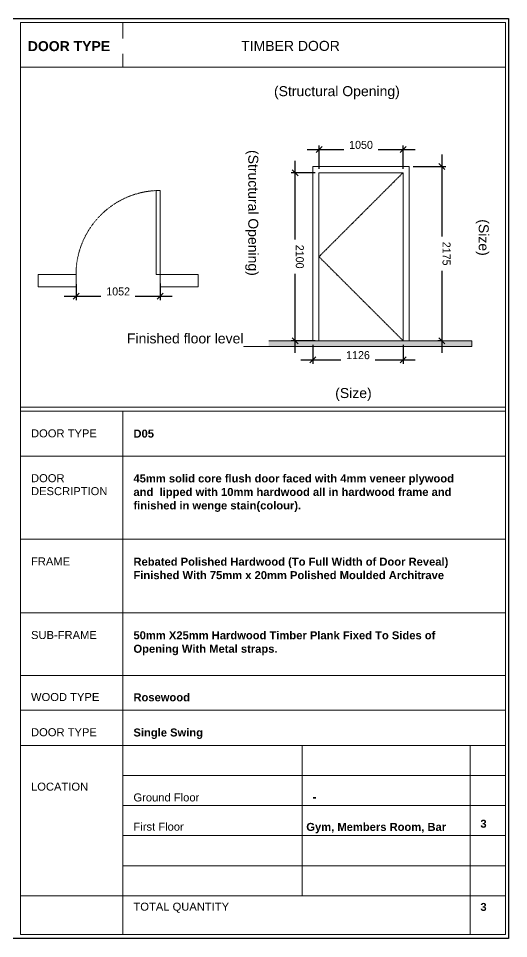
# Model space of a CAD drawing. Header units: inches. Extents: x 22 to 382261, y 22 to 371281.
# Drawn here: x 64022 to 70147, y 22 to 11522 of the extents above; entities that cross this region are included whole.
import ezdxf

# ---------------------------------------------------------------- set-up
doc = ezdxf.new("R2010")
doc.units = ezdxf.units.IN
doc.header["$MEASUREMENT"] = 0
doc.linetypes.add('Centre', pattern=[31.75, 6.35, -4.7625, 15.875, -4.7625])
doc.linetypes.add('Dash', pattern=[6.35, 3.175, -3.175])
for name, color, linetype, lineweight in [('A-ANNO-DIMS', 211, 'Continuous', 9), ('A-DETL-GENF', 92, 'Continuous', 9), ('A-DETL-MEDM', 33, 'Continuous', 25), ('A-DETL-THIN', 151, 'Continuous', 9), ('A-DOOR', 31, 'Continuous', 9), ('A-DOOR-FRAM', 31, 'Continuous', 9), ('A-DOOR-HDLN', 31, 'Dash', 9), ('A-WALL', 113, 'Continuous', 9), ('G-ANNO-TEXT', 231, 'Continuous', 9)]:
    doc.layers.add(name, color=color, linetype=linetype, lineweight=lineweight)
doc.styles.add('Arial', font='arial.ttf', dxfattribs={"height": 506.015625})
doc.styles.add('Arial_1', font='arial.ttf', dxfattribs={"height": 340})
doc.styles.add('Arial_B', font='arialbd.ttf', dxfattribs={"height": 350.793651})
doc.styles.add('Arial_B_1', font='arialbd.ttf', dxfattribs={"height": 180.555556})
doc.styles.add('Centaur', font='CENTAUR.TTF', dxfattribs={"height": 100})
doc.dimstyles.new('IE_DIM', dxfattribs={"dimscale": 304.8, "dimtxt": 106.368671, "dimasz": 0.246063, "dimexe": 0.164042, "dimexo": 0.164042, "dimgap": 0.016404, "dimtad": 1, "dimdec": 0, "dimzin": 0, "dimdsep": 46, "dimtxsty": 'Centaur', "dimblk1": 'OBLIQUE', "dimblk2": 'OBLIQUE', "dimsah": 1, "dimcen": 0.09, "dimdle": 0.492126, "dimazin": 0, "dimtfac": 1, "dimtdec": 4, "dimtix": 1, "dimtmove": 0, "dimatfit": 3, "dimfxl": 1, "dimtvp": 1, "dimtfill": 1, "dimtolj": 1, "dimtzin": 0, "dimarcsym": 2})

# ---------------------------------------------------------------- blocks, each defined once
blk = doc.blocks.new('Family - ___-921803-DOOR 1')
at = {"layer": 'A-DOOR', "linetype": 'Centre', "lineweight": 18}
for p, q in [((15872, 4324), (14822, 3274)), ((14822, 3274), (15872, 2225))]:
    blk.add_line(p, q, dxfattribs=at)
at = {"layer": 'A-DOOR-FRAM'}
for p, q in [((15948, 4400), (14746, 4400)), ((14746, 4400), (14746, 2225)), ((15948, 2225), (15948, 4400)), ((14822, 2225), (14822, 4324)), ((14822, 4324), (15872, 4324)), ((15872, 4324), (15872, 2225))]:
    blk.add_line(p, q, dxfattribs=at)
blk = doc.blocks.new('Family - ___-921805-DOOR 1')
at = {"layer": 'A-DOOR'}
for p, q in [((12838, 4100), (12787, 4100)), ((12787, 3050), (12787, 4100)), ((12838, 3050), (12838, 4100)), ((12838, 3050), (12787, 3050))]:
    blk.add_line(p, q, dxfattribs=at)
at = {"layer": 'A-DOOR-HDLN'}
blk.add_arc((12838, 3050), 1052, 92.7796, 180, dxfattribs=at)
at = {"layer": 'A-WALL'}
for p, q in [((11788, 3050), (11313, 3050)), ((11313, 3050), (11313, 2897)), ((11788, 2897), (11788, 3050)), ((13313, 3050), (12838, 3050)), ((12838, 3050), (12838, 2897)), ((13313, 2897), (13313, 3050)), ((11313, 2897), (11788, 2897)), ((12838, 2897), (13313, 2897))]:
    blk.add_line(p, q, dxfattribs=at)
blk = doc.blocks.new('_Oblique')
at = {"color": 0, "linetype": 'ByBlock', "lineweight": -2}
blk.add_line((-0.5, -0.5), (0.5, 0.5), dxfattribs=at)
blk = doc.blocks.new('*D5451')
at = {"layer": 'A-ANNO-DIMS', "color": 0, "lineweight": -2, "transparency": 16777216}
for p, q in [((64742, 8201), (64742, 8002)), ((65794, 8209), (65794, 8002)), ((64592, 8052), (65944, 8052))]:
    blk.add_line(p, q, dxfattribs=at)
at = {"layer": 'Defpoints', "color": 0, "transparency": 16777216}
for p in [(64742, 8251), (65794, 8259), (65794, 8052)]:
    blk.add_point(p, dxfattribs=at)
at = {"layer": 'A-ANNO-DIMS', "color": 0, "lineweight": -2, "transparency": 16777216, "xscale": 75, "yscale": 75, "zscale": 75, "rotation": 180}
blk.add_blockref('_Oblique', (64742, 8052), dxfattribs=at)
at = {"layer": 'A-ANNO-DIMS', "color": 0, "lineweight": -2, "transparency": 16777216, "xscale": 75, "yscale": 75, "zscale": 75}
blk.add_blockref('_Oblique', (65794, 8052), dxfattribs=at)
at = {"layer": 'A-ANNO-DIMS', "color": 0, "transparency": 16777216, "insert": (65268, 8109), "char_height": 100, "width": 374.42, "attachment_point": 5, "style": 'Centaur', "bg_fill": 3, "box_fill_scale": 1.25, "bg_fill_color": 256, "bg_fill_true_color": 13158600, "bg_fill_transparency": 0}
blk.add_mtext('\\A1;1052', dxfattribs=at)
blk = doc.blocks.new('*D5454')
at = {"layer": 'A-ANNO-DIMS', "color": 0, "lineweight": -2, "transparency": 16777216}
for p, q in [((67778, 9644), (67778, 9935)), ((68828, 9644), (68828, 9935)), ((67628, 9885), (68978, 9885))]:
    blk.add_line(p, q, dxfattribs=at)
at = {"layer": 'Defpoints', "color": 0, "transparency": 16777216}
for p in [(68828, 9885), (67778, 9594), (68828, 9594)]:
    blk.add_point(p, dxfattribs=at)
at = {"layer": 'A-ANNO-DIMS', "color": 0, "lineweight": -2, "transparency": 16777216, "xscale": 75, "yscale": 75, "zscale": 75, "rotation": 180}
blk.add_blockref('_Oblique', (67778, 9885), dxfattribs=at)
at = {"layer": 'A-ANNO-DIMS', "color": 0, "lineweight": -2, "transparency": 16777216, "xscale": 75, "yscale": 75, "zscale": 75}
blk.add_blockref('_Oblique', (68828, 9885), dxfattribs=at)
at = {"layer": 'A-ANNO-DIMS', "color": 0, "transparency": 16777216, "insert": (68303, 9941), "char_height": 100, "width": 374.42, "attachment_point": 5, "style": 'Centaur', "bg_fill": 3, "box_fill_scale": 1.25, "bg_fill_color": 256, "bg_fill_true_color": 13158600, "bg_fill_transparency": 0}
blk.add_mtext('\\A1;1050', dxfattribs=at)
blk = doc.blocks.new('*D5455')
at = {"layer": 'A-ANNO-DIMS', "color": 0, "lineweight": -2, "transparency": 16777216}
for p, q in [((67702, 7444), (67702, 7206)), ((68828, 7444), (68828, 7206)), ((67552, 7256), (68978, 7256))]:
    blk.add_line(p, q, dxfattribs=at)
at = {"layer": 'Defpoints', "color": 0, "transparency": 16777216}
for p in [(67702, 7494), (68828, 7494), (68828, 7256)]:
    blk.add_point(p, dxfattribs=at)
at = {"layer": 'A-ANNO-DIMS', "color": 0, "lineweight": -2, "transparency": 16777216, "xscale": 75, "yscale": 75, "zscale": 75, "rotation": 180}
blk.add_blockref('_Oblique', (67702, 7256), dxfattribs=at)
at = {"layer": 'A-ANNO-DIMS', "color": 0, "lineweight": -2, "transparency": 16777216, "xscale": 75, "yscale": 75, "zscale": 75}
blk.add_blockref('_Oblique', (68828, 7256), dxfattribs=at)
at = {"layer": 'A-ANNO-DIMS', "color": 0, "transparency": 16777216, "insert": (68265, 7313), "char_height": 100, "width": 374.42, "attachment_point": 5, "style": 'Centaur', "bg_fill": 3, "box_fill_scale": 1.25, "bg_fill_color": 256, "bg_fill_true_color": 13158600, "bg_fill_transparency": 0}
blk.add_mtext('\\A1;1126', dxfattribs=at)
blk = doc.blocks.new('*D5456')
at = {"layer": 'A-ANNO-DIMS', "color": 0, "lineweight": -2, "transparency": 16777216}
for p, q in [((67480, 7344), (67480, 9744)), ((67728, 9594), (67430, 9594)), ((67728, 7494), (67430, 7494))]:
    blk.add_line(p, q, dxfattribs=at)
at = {"layer": 'Defpoints', "color": 0, "transparency": 16777216}
for p in [(67480, 9594), (67778, 9594), (67778, 7494)]:
    blk.add_point(p, dxfattribs=at)
at = {"layer": 'A-ANNO-DIMS', "color": 0, "lineweight": -2, "transparency": 16777216, "xscale": 75, "yscale": 75, "zscale": 75}
for p, rotation in [((67480, 9594), 90), ((67480, 7494), 270)]:
    blk.add_blockref('_Oblique', p, dxfattribs=dict(at, rotation=rotation))
at = {"layer": 'A-ANNO-DIMS', "color": 0, "transparency": 16777216, "insert": (67537, 8544), "char_height": 100, "width": 374.42, "attachment_point": 5, "rotation": 270, "style": 'Centaur', "bg_fill": 3, "box_fill_scale": 1.25, "bg_fill_color": 256, "bg_fill_true_color": 13158600, "bg_fill_transparency": 0}
blk.add_mtext('\\A1;2100', dxfattribs=at)
blk = doc.blocks.new('*D5457')
at = {"layer": 'A-ANNO-DIMS', "color": 0, "lineweight": -2, "transparency": 16777216}
for p, q in [((69314, 9820), (69314, 7344)), ((68954, 9670), (69364, 9670)), ((69317, 7494), (69264, 7494))]:
    blk.add_line(p, q, dxfattribs=at)
at = {"layer": 'Defpoints', "color": 0, "transparency": 16777216}
for p in [(68904, 9670), (69314, 7494), (69367, 7494)]:
    blk.add_point(p, dxfattribs=at)
at = {"layer": 'A-ANNO-DIMS', "color": 0, "lineweight": -2, "transparency": 16777216, "xscale": 75, "yscale": 75, "zscale": 75}
for p, rotation in [((69314, 9670), 90), ((69314, 7494), 270)]:
    blk.add_blockref('_Oblique', p, dxfattribs=dict(at, rotation=rotation))
at = {"layer": 'A-ANNO-DIMS', "color": 0, "transparency": 16777216, "insert": (69371, 8582), "char_height": 100, "width": 374.42, "attachment_point": 5, "rotation": 270, "style": 'Centaur', "bg_fill": 3, "box_fill_scale": 1.25, "bg_fill_color": 256, "bg_fill_true_color": 13158600, "bg_fill_transparency": 0}
blk.add_mtext('\\A1;2175', dxfattribs=at)

msp = doc.modelspace()

# ---------------------------------------------------------------- hatches: boundary and pattern name
at = {"layer": 'A-DETL-GENF'}
msp.add_hatch(color=7, dxfattribs=at).paths.add_polyline_path([(68906.9, 7419.6), (69686.9, 7419.6), (69686.9, 7494.2), (66838.5, 7494.2), (66838.5, 7419.6), (68904.2, 7419.6)])

# ---------------------------------------------------------------- linework, layer by layer
at = {"layer": 'A-DETL-MEDM'}
for p, q in [((50696.9, 11522), (70146.9, 11522)), ((70146.9, 11522), (70146.9, 22)), ((70146.9, 22), (50696.9, 22))]:
    msp.add_line(p, q, dxfattribs=at)
at = {"layer": 'A-DETL-THIN'}
for p, q in [((64046.9, 11472), (64046.9, 72)), ((64046.9, 11472), (70106.9, 11472)), ((65326.9, 11472), (65326.9, 10912)), ((70106.9, 11472), (70106.9, 72)), ((64046.9, 10912), (70106.9, 10912)), ((65794, 8399.3), (65794, 8259.3)), ((64742.3, 8390.7), (64742.3, 8250.7)), ((69686.9, 7494.2), (66838.5, 7494.2)), ((66838.5, 7494.2), (66838.5, 7419.6)), ((69686.9, 7419.6), (69686.9, 7494.2)), ((66838.5, 7419.6), (69686.9, 7419.6)), ((64046.9, 6662), (70106.9, 6662)), ((64046.9, 6612), (70106.9, 6612)), ((65326.9, 6612), (65326.9, 72)), ((64046.9, 6052), (70106.9, 6052)), ((64046.9, 5012), (70106.9, 5012)), ((64046.9, 4092), (70106.9, 4092)), ((64046.9, 3312), (70106.9, 3312)), ((64046.9, 2877), (70106.9, 2877)), ((64046.9, 2437), (70106.9, 2437)), ((67566.9, 2437), (67566.9, 557)), ((69666.9, 2437), (69666.9, 72)), ((65326.9, 2061), (70106.9, 2061)), ((65326.9, 1685), (70106.9, 1685)), ((65326.9, 1309), (70106.9, 1309)), ((65326.9, 933), (70106.9, 933)), ((64046.9, 557), (70106.9, 557)), ((70106.9, 72), (64046.9, 72)), ((70106.9, 72), (64046.9, 72))]:
    msp.add_line(p, q, dxfattribs=at)

# ---------------------------------------------------------------- block references
at = {"layer": 'A-DOOR', "linetype": 'Centre', "lineweight": 18}
msp.add_blockref('Family - ___-921803-DOOR 1', (52955.7, 5269.7), dxfattribs=at)
at = {"layer": 'A-WALL', "lineweight": 18}
msp.add_blockref('Family - ___-921805-DOOR 1', (52955.7, 5269.7), dxfattribs=at)

# ---------------------------------------------------------------- texts
at = {"layer": 'G-ANNO-TEXT', "color": 7, "char_height": 125, "attachment_point": 1, "style": 'Arial', "bg_fill": 3, "box_fill_scale": 1.25, "bg_fill_color": 256, "bg_fill_true_color": 13158600, "bg_fill_transparency": 0}
for s, insert, width in [('TIMBER DOOR', (66805.9, 11241.3), 1491.139), ('(Structural Opening)', (67215.3, 10675.3), 1887.974), ('(Size)', (67980.3, 6902.5), 549.156)]:
    msp.add_mtext(s, dxfattribs=dict(at, insert=insert, width=width))
at = {"layer": 'G-ANNO-TEXT', "color": 7, "char_height": 125, "attachment_point": 1, "rotation": 270, "style": 'Arial', "bg_fill": 3, "box_fill_scale": 1.25, "bg_fill_color": 256, "bg_fill_true_color": 13158600, "bg_fill_transparency": 0}
for s, insert, width in [('(Structural Opening)', (67018.8, 9877.2), 1887.974), ('(Size)', (69898.8, 9011.6), 549.156)]:
    msp.add_mtext(s, dxfattribs=dict(at, insert=insert, width=width))
at = {"layer": 'G-ANNO-TEXT', "color": 7, "char_height": 100, "attachment_point": 1}
for s, insert, width, style in [('DOOR TYPE', (64179.4, 6386.1), 1010.126, 'Arial_1'), ('D05', (65459.4, 6382.8), 316.667, 'Arial_B_1'), ('DOOR ', (64179.4, 5826.1), 561.181, 'Arial_1'), ('45mm solid core flush door faced with 4mm veneer plywood ', (65459.4, 5822.8), 4978.479, 'Arial_B_1'), ('DESCRIPTION', (64179.4, 5664), 1178.481, 'Arial_1'), ('and  lipped with 10mm hardwood all in hardwood frame and ', (65459.4, 5654.1), 4954.429, 'Arial_B_1'), ('finished in wenge stain(colour).', (65459.4, 5485.4), 2581.434, 'Arial_B_1'), ('FRAME', (64179.4, 4786.1), 601.266, 'Arial_1'), ('Rebated Polished Hardwood (To Full Width of Door Reveal) ', (65459.4, 4782.8), 4886.285, 'Arial_B_1'), ('Finished With 75mm x 20mm Polished Moulded Architrave', (65459.4, 4614.1), 4774.049, 'Arial_B_1'), ('SUB-FRAME', (64179.4, 3866.1), 1014.135, 'Arial_1'), ('50mm X25mm Hardwood Timber Plank Fixed To Sides of ', (65459.4, 3862.8), 4709.914, 'Arial_B_1'), ('Opening With Metal straps.', (65459.4, 3694.1), 2212.657, 'Arial_B_1'), ('WOOD TYPE', (64179.4, 3091.1), 1054.219, 'Arial_1'), ('Rosewood', (65459.4, 3087.8), 873.839, 'Arial_B_1'), ('DOOR TYPE', (64179.4, 2651.1), 1010.126, 'Arial_1'), ('Single Swing', (65459.4, 2647.8), 1078.27, 'Arial_B_1'), ('LOCATION', (64179.4, 1971.1), 877.848, 'Arial_1'), ('Ground Floor', (65459.4, 1836.1), 1014.135, 'Arial_1'), ('\\fArial|b1|i0|c0|p34|;-', (67699.4, 1843.8), 56.118, 'Arial_B_1'), ('\\fArial|b1|i0|c0|p34|;3', (69794.4, 1507.8), 96.203, 'Arial_B_1'), ('First Floor', (65459.4, 1471.1), 777.637, 'Arial_1'), ('Gym, Members Room, Bar', (67619.4, 1467.8), 2156.539, 'Arial_B_1'), ('TOTAL QUANTITY', (65459.4, 471.1), 1467.088, 'Arial_1'), ('\\fArial|b1|i0|c0|p34|;3', (69794.4, 467.8), 96.203, 'Arial_B_1')]:
    msp.add_mtext(s, dxfattribs=dict(at, insert=insert, width=width, style=style))

# ---------------------------------------------------------------- next in the draw order: texts
at = {"layer": 'G-ANNO-TEXT', "color": 7, "char_height": 125, "attachment_point": 1, "bg_fill": 3, "box_fill_scale": 1.25, "bg_fill_color": 256, "bg_fill_true_color": 13158600, "bg_fill_transparency": 0}
for s, insert, width, style in [('DOOR TYPE', (64139.4, 11238), 1242.616, 'Arial_B'), ('Finished floor level', (65378.2, 7585.4), 1739.662, 'Arial')]:
    msp.add_mtext(s, dxfattribs=dict(at, insert=insert, width=width, style=style))

# ---------------------------------------------------------------- next in the draw order: dimensions: what is measured, and where the dimension line sits
at = {"layer": 'A-ANNO-DIMS'}
for base, p1, p2, override, picture, middle in [((68828.2, 9885), (67778.2, 9593.7), (68828.2, 9593.7), {"dimpost": '<>', "dimfxl": 1050}, '*D5454', (68303.2, 9940.7)), ((65794, 8052.4), (64742.3, 8250.7), (65794, 8259.3), {"dimpost": '<>', "dimfxl": 1051.727007}, '*D5451', (65268.1, 8109.3)), ((68828.2, 7255.9), (67702.2, 7493.7), (68828.2, 7493.7), {"dimpost": '<>', "dimfxl": 1126}, '*D5455', (68265.2, 7313.1))]:
    dim = msp.add_linear_dim(base=base, p1=p1, p2=p2, dimstyle='IE_DIM', override=override, dxfattribs=at)
    dim.commit()
    dim.dimension.update_dxf_attribs({"geometry": picture, "text_midpoint": middle})

# ---------------------------------------------------------------- next in the draw order: dimensions: what is measured, and where the dimension line sits
for base, p1, p2, override, picture, middle in [((69314.378253, 7494.2013202), (68904.1930852, 9669.7013202), (69367.4112616, 7494.2013202), {"dimtad": 4, "dimpost": '<>', "dimfxl": 2224.268718}, '*D5457', (69371.4758884, 8581.9513202)), ((67480.5, 9593.7), (67778.2, 7493.7), (67778.2, 9593.7), {"dimtad": 4, "dimpost": '<>', "dimfxl": 2100}, '*D5456', (67537.4, 8543.7))]:
    dim = msp.add_linear_dim(base=base, p1=p1, p2=p2, angle=90, dimstyle='IE_DIM', override=override, dxfattribs=at)
    dim.commit()
    dim.dimension.update_dxf_attribs({"geometry": picture, "text_midpoint": middle})

doc.saveas('drawing.dxf')
